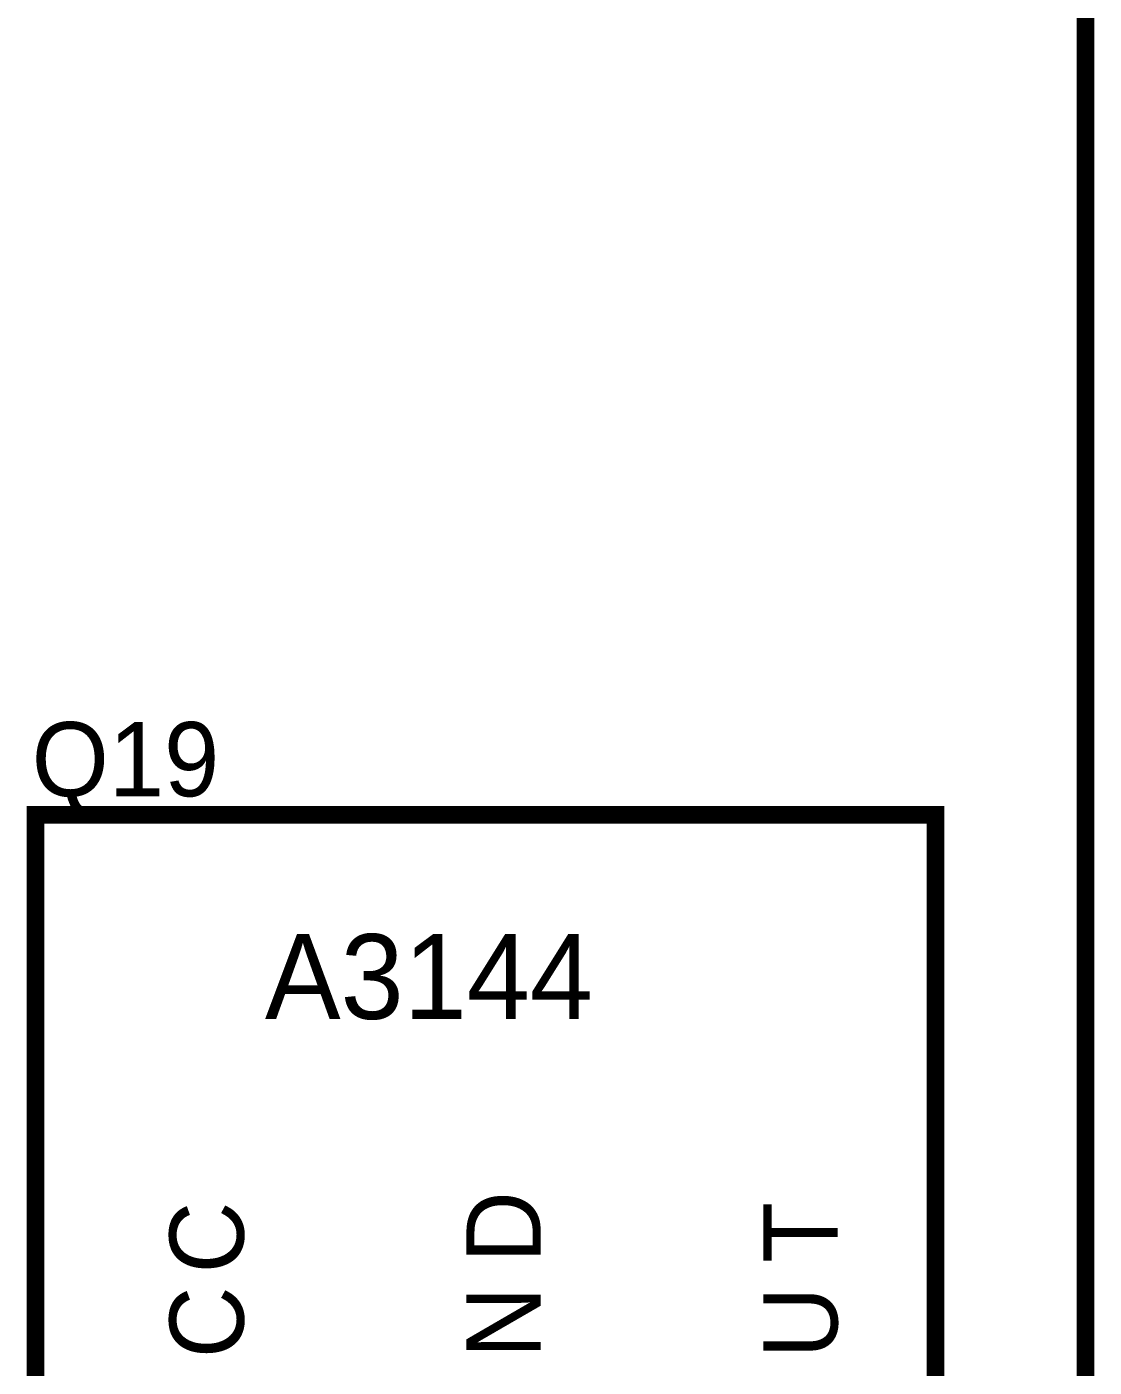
# Model space of a CAD drawing. Header units: inches. Extents: x 0 to 22.3, y 0 to 15.7.
# Drawn here: x 8.894 to 9.606, y 12.731 to 13.625 of the extents above; entities that cross this region are included whole.
import ezdxf

# ---------------------------------------------------------------- set-up
doc = ezdxf.new("R2010")
doc.units = ezdxf.units.IN
doc.header["$MEASUREMENT"] = 0
doc.layers.add('Sheet', color=255, linetype='Continuous')

msp = doc.modelspace()

# ---------------------------------------------------------------- linework, layer by layer
at = {"layer": 'Sheet'}
msp.add_lwpolyline([(9.40041, 13.89927, 0.0118, 0.0118, 0), (9.60021, 13.89927, 0.0118, 0.0118, 0), (9.60021, 12.49945, 0.0118, 0.0118, 0), (9.60021, 11.09962, 0.0118, 0.0118, 0), (9.60021, 9.69979, 0.0118, 0.0118, 0), (9.60021, 8.29996, 0.0118, 0.0118, 0), (9.60021, 6.89969, 0.0118, 0.0118, 0), (9.60021, 5.49986, 0.0118, 0.0118, 0), (9.60021, 4.00014, 0.0118, 0.0118, 0), (9.60021, 3.30001, 0.0118, 0.0118, 0), (9.40041, 3.30001, 0.0118, 0.0118, 0)], format="xyseb", dxfattribs=at)
for points in [[(8.90002, 13.09925, 0.0118, 0.0118, 0), (9.50031, 13.09925, 0.0118, 0.0118, 0), (9.50031, 12.59934, 0.0118, 0.0118, 0), (8.90002, 12.59934, 0.0118, 0.0118, 0), (8.90002, 13.09925, 0.0118, 0.0118, 0)], [(8.90002, 13.09925, 0.0039, 0.0039, 0), (8.90002, 12.59934, 0.0039, 0.0039, 0), (9.50031, 12.59934, 0.0039, 0.0039, 0), (9.50031, 13.09925, 0.0039, 0.0039, 0), (8.90002, 13.09925, 0.0039, 0.0039, 0), (8.90002, 13.09925, 0.0039, 0.0039, 0)]]:
    msp.add_lwpolyline(points, format="xyseb", close=True, dxfattribs=at)

# ---------------------------------------------------------------- texts
for s, height, p in [('Q19', 0.049505, (8.89737, 13.11162)), ('A3144', 0.056577, (9.05297, 12.96311))]:
    msp.add_text(s, height=height, dxfattribs=at).set_placement(p)
for s, p in [('D', (9.23685, 12.80045)), ('T', (9.43489, 12.80045)), ('C', (9.03882, 12.79338)), ('C', (9.03882, 12.7368)), ('N', (9.23685, 12.7368)), ('U', (9.43489, 12.7368))]:
    msp.add_text(s, height=0.0495, rotation=90, dxfattribs=at).set_placement(p)

doc.saveas('drawing.dxf')
